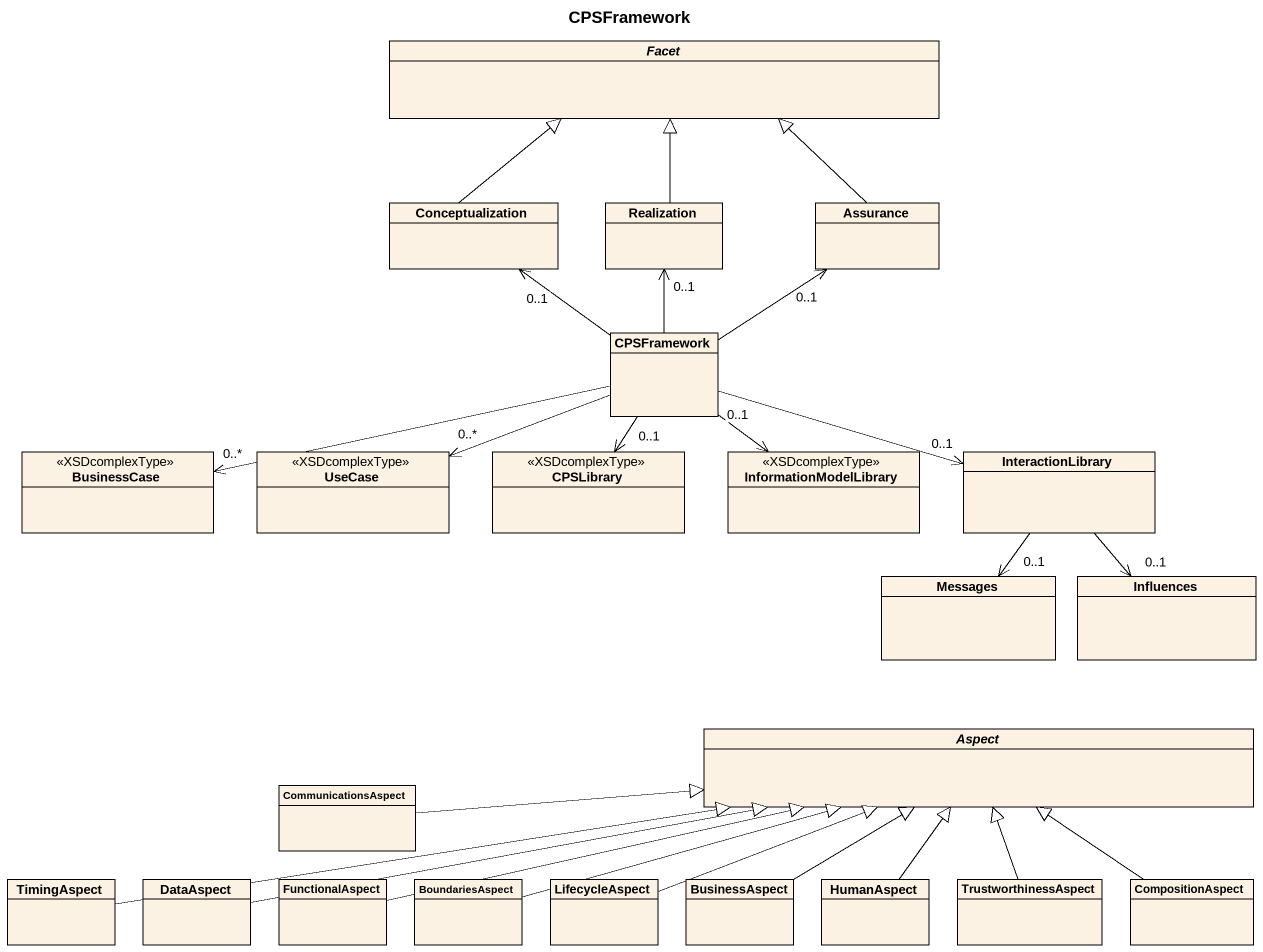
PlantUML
@startuml
title CPSFramework
hide circle
hide empty members
abstract class Facet
class Conceptualization
class Realization
class Assurance
class CPSFramework
class BusinessCase <<XSDcomplexType>>
class "UseCase" as UseCase_ <<XSDcomplexType>>
class CPSLibrary <<XSDcomplexType>>
class InformationModelLibrary <<XSDcomplexType>>
class InteractionLibrary
class Messages
class Influences
abstract class Aspect
class CommunicationsAspect
class TimingAspect
class DataAspect
class FunctionalAspect
class BoundariesAspect
class LifecycleAspect
class BusinessAspect
class HumanAspect
class TrustworthinessAspect
class CompositionAspect
Conceptualization -up-|> Facet
Realization -up-|> Facet
Assurance -up-|> Facet
CPSFramework -up-> "0..1" Conceptualization
CPSFramework -up-> "0..1" Realization
CPSFramework -up-> "0..1" Assurance
CPSFramework -left-> "0..*" BusinessCase
CPSFramework -left-> "0..*" UseCase_
CPSFramework --> "0..1" CPSLibrary
CPSFramework --> "0..1" InformationModelLibrary
CPSFramework -right-> "0..1" InteractionLibrary
InteractionLibrary --> "0..1" Messages
InteractionLibrary --> "0..1" Influences
CommunicationsAspect -right-|> Aspect
TimingAspect -right-|> Aspect
DataAspect -right-|> Aspect
FunctionalAspect -right-|> Aspect
BoundariesAspect -right-|> Aspect
LifecycleAspect -right-|> Aspect
BusinessAspect -up-|> Aspect
HumanAspect -up-|> Aspect
TrustworthinessAspect -up-|> Aspect
CompositionAspect -up-|> Aspect
@enduml
